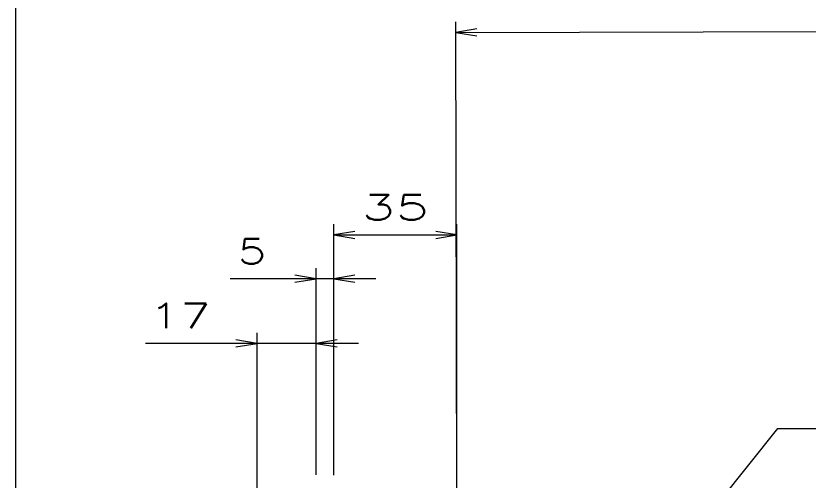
# Model space of a CAD drawing. Units: millimetres at full size, sheet at 1:1. Extents: x -2456 to -674, y 2522 to 3782.
# Drawn here: x -2380.6 to -2155.7, y 3262.4 to 3394.2 of the extents above; entities that cross this region are included whole.
import ezdxf
from ezdxf.enums import TextEntityAlignment as Align

# ---------------------------------------------------------------- set-up
doc = ezdxf.new("R2010")
doc.units = ezdxf.units.MM
for name, color, linetype, lineweight in [('02細線', 81, 'Continuous', 25), ('0_2', 7, 'Continuous', 25), ('7枠', 7, 'Continuous', 25), ('寸法線', 7, 'Continuous', 25)]:
    doc.layers.add(name, color=color, linetype=linetype, lineweight=lineweight)
doc.styles.add('simplex.shx', font='')
doc.styles.get('simplex.shx').set_extended_font_data('simplex.shx')

# ---------------------------------------------------------------- blocks, each defined once
blk = doc.blocks.new('open_arrow')
at = {"color": 0, "linetype": 'Continuous', "lineweight": -2}
blk.add_lwpolyline([(7.5, 1.25), (0, 0), (7.5, -1.25)], dxfattribs=at)

msp = doc.modelspace()

# ---------------------------------------------------------------- linework, layer by layer
at = {"layer": '02細線', "color": 7}
for p, q in [((-2255.395, 3258.912), (-2255.724, 3392.489)), ((-2255.716, 3389.489), (-1280.359, 3391.889))]:
    msp.add_line(p, q, dxfattribs=at)
at = {"layer": '0_2'}
for p, q in [((-2290.388, 3263.825), (-2290.388, 3335.011)), ((-2255.388, 3258.866), (-2255.388, 3335.011)), ((-2290.388, 3332.011), (-2255.388, 3332.011))]:
    msp.add_line(p, q, dxfattribs=at)
msp.add_lwpolyline([(-2205.05, 3225.912), (-2164.309, 3277.05), (-2158.309, 3277.05), (-2077.138, 3277.05)], dxfattribs=at)
at = {"layer": '7枠'}
msp.add_line((-2380.648, 2552.224), (-2380.648, 3722.224), dxfattribs=at)
at = {"layer": '寸法線'}
for p, q in [((-2295.388, 3263.912), (-2295.388, 3322.534)), ((-2290.388, 3263.825), (-2290.388, 3322.534)), ((-2278.388, 3319.534), (-2319.788, 3319.534)), ((-2312.15, 3200.963), (-2312.15, 3304.21)), ((-2295.388, 3263.912), (-2295.388, 3304.21)), ((-2283.388, 3301.21), (-2343.864, 3301.21))]:
    msp.add_line(p, q, dxfattribs=at)

# ---------------------------------------------------------------- block references
at = {"layer": '02細線', "color": 7, "xscale": 0.8, "yscale": 0.8, "rotation": 0.1}
msp.add_blockref('open_arrow', (-2255.716, 3389.489), dxfattribs=at)
at = {"layer": '0_2', "xscale": 0.8, "yscale": 0.8}
msp.add_blockref('open_arrow', (-2290.388, 3332.011), dxfattribs=at)
at = {"layer": '0_2', "xscale": 0.8, "yscale": 0.8, "rotation": 180}
msp.add_blockref('open_arrow', (-2255.388, 3332.011), dxfattribs=at)
at = {"layer": '寸法線', "xscale": 0.8, "yscale": 0.8, "rotation": 180}
for p in [(-2295.388, 3319.534), (-2312.15, 3301.21)]:
    msp.add_blockref('open_arrow', p, dxfattribs=at)
at = {"layer": '寸法線', "xscale": 0.8, "yscale": 0.8}
for p in [(-2290.388, 3319.534), (-2295.388, 3301.21)]:
    msp.add_blockref('open_arrow', p, dxfattribs=at)

# ---------------------------------------------------------------- texts
at = {"layer": '0_2', "style": 'simplex.shx', "width": 1.6}
msp.add_text('35', height=7.038, dxfattribs=at).set_placement((-2272.888, 3339.811), align=Align.MIDDLE_CENTER)
at = {"layer": '寸法線', "style": 'simplex.shx'}
for s, width, p in [('5', 1.35, (-2313.588, 3327.334)), ('17', 1.45, (-2334.007, 3309.01))]:
    msp.add_text(s, height=7.038, dxfattribs=dict(at, width=width)).set_placement(p, align=Align.MIDDLE_CENTER)

doc.saveas('drawing.dxf')
